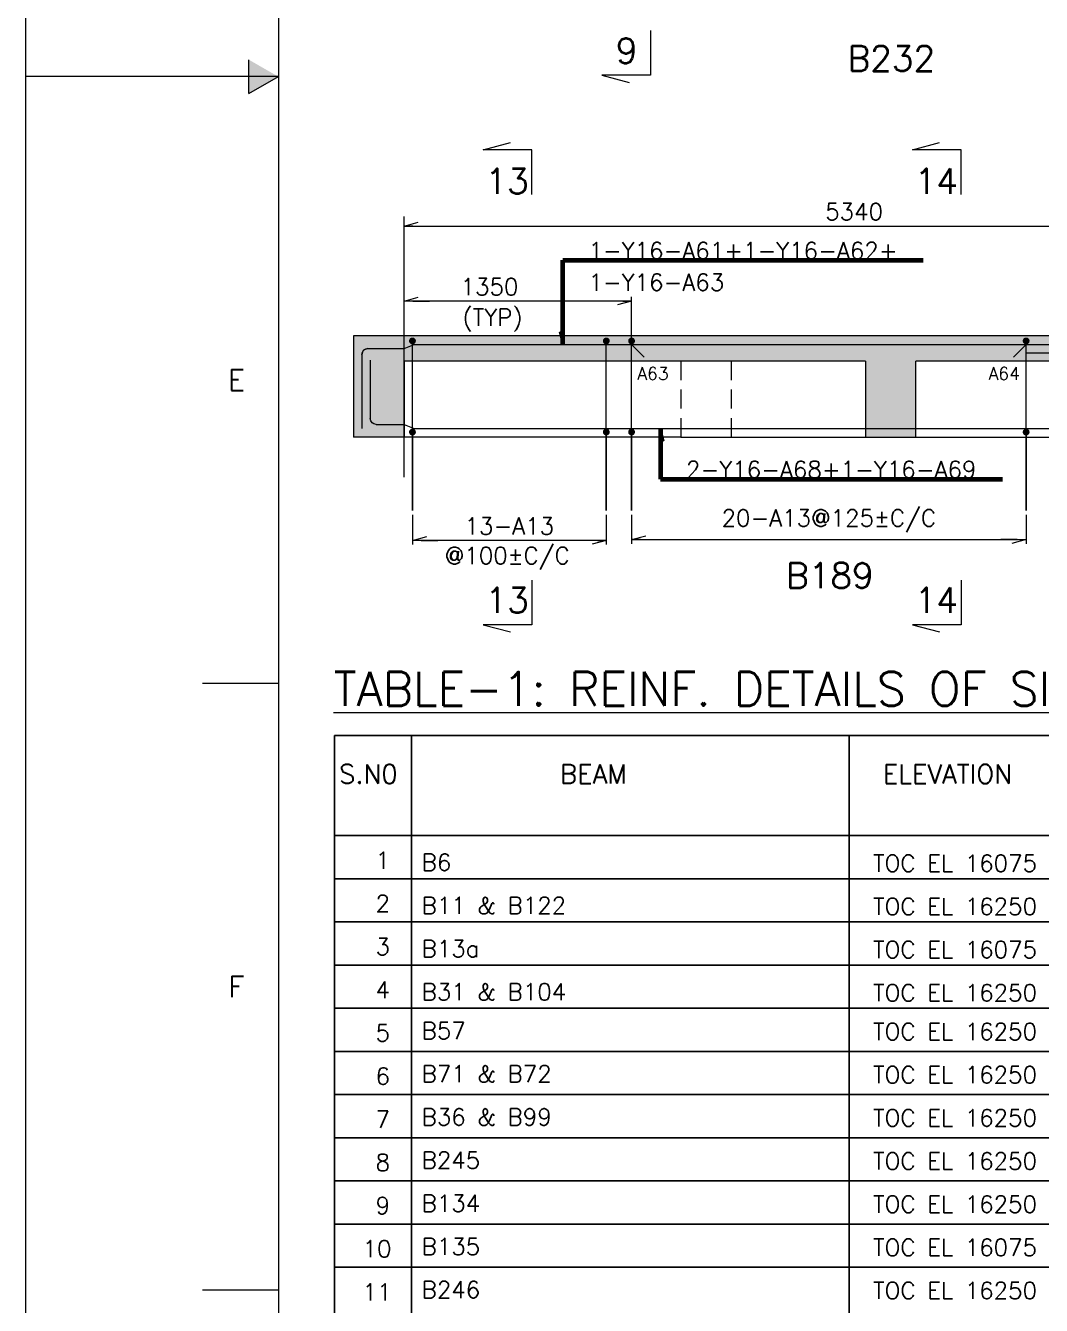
# Model space of a CAD drawing. Extents: x 875770 to 917820, y -160285 to -130585.
# Drawn here: x 875770 to 881797, y -152725 to -145132 of the extents above; entities that cross this region are included whole.
import ezdxf
from ezdxf.enums import TextEntityAlignment as Align
from ezdxf.lldxf.tags import DXFTag

# ---------------------------------------------------------------- set-up
doc = ezdxf.new("R2010")
doc.units = 0
doc.header["$LTSCALE"] = 450
doc.header["$MEASUREMENT"] = 0
doc.header["$PDMODE"] = 34
doc.header["$PDSIZE"] = 75
for name, pattern in [('( Hidden )', [0.375, 0.25, -0.125]), ('0', [0]), ('CENTER2', [1.125, 0.75, -0.125, 0.125, -0.125])]:
    doc.linetypes.add(name, pattern=pattern)
for name, color, linetype, lineweight in [('2MM', 2, 'Continuous', 0), ('CIVIL', 3, 'Continuous', 0), ('CIVIL-GRID_NO_', 6, 'Continuous', 0), ('CIVILSHADE', 25, 'Continuous', 0), ('CVELE', 4, 'Continuous', 0), ('CVTEXT', 3, 'Continuous', 0), ('CVTXT', 3, 'Continuous', 0), ('DIM', 2, 'Continuous', 0), ('GRID', 8, 'CENTER2', 0), ('LOGO', 7, 'Continuous', 0), ('MULLION', 4, 'Continuous', 0), ('REINFORCEMENT', 6, 'Continuous', 0), ('TEMPLATE', 7, 'Continuous', 0), ('TEXT', 3, 'Continuous', 0)]:
    doc.layers.add(name, color=color, linetype=linetype, lineweight=lineweight)
doc.styles.add('ROAMNS', font='romans.shx', dxfattribs={"width": 0.8})
doc.styles.add('ROMANS', font='romans.shx', dxfattribs={"height": 150})
doc.styles.add('ROMANS_0', font='romans.shx')
doc.styles.get("Standard").update_dxf_attribs({"font": 'romans.shx'})
tags = doc.linetypes.add('( Dot )', pattern=[0.251, 0.001, -0.25]).pattern_tags.tags
tags[6:7] = [DXFTag(74, 4), DXFTag(75, 0), DXFTag(340, '0'), DXFTag(46, 1.0), DXFTag(50, 0.0), DXFTag(44, 0.0), DXFTag(45, 0.0)]
tags[4:5] = [DXFTag(74, 4), DXFTag(75, 0), DXFTag(340, '0'), DXFTag(46, 1.0), DXFTag(50, 0.0), DXFTag(44, 0.0), DXFTag(45, 0.0)]
tags = doc.linetypes.add('ACAD_ISO10W100', pattern=[18.5, 12, -3, 0.5, -3]).pattern_tags.tags
tags[10:11] = [DXFTag(74, 4), DXFTag(75, 0), DXFTag(340, '0'), DXFTag(46, 1.0), DXFTag(50, 0.0), DXFTag(44, 0.0), DXFTag(45, 0.0)]
tags[8:9] = [DXFTag(74, 4), DXFTag(75, 0), DXFTag(340, '0'), DXFTag(46, 1.0), DXFTag(50, 0.0), DXFTag(44, 0.0), DXFTag(45, 0.0)]
tags[6:7] = [DXFTag(74, 4), DXFTag(75, 0), DXFTag(340, '0'), DXFTag(46, 1.0), DXFTag(50, 0.0), DXFTag(44, 0.0), DXFTag(45, 0.0)]
tags[4:5] = [DXFTag(74, 4), DXFTag(75, 0), DXFTag(340, '0'), DXFTag(46, 1.0), DXFTag(50, 0.0), DXFTag(44, 0.0), DXFTag(45, 0.0)]
doc.dimstyles.new('CIVIL', dxfattribs={"dimtxt": 100, "dimasz": 0.31, "dimexe": 25, "dimexo": 25, "dimgap": 50, "dimtad": 1, "dimdec": 0, "dimlfac": 0.5, "dimzin": 0, "dimdsep": 46, "dimtxsty": 'ROMANS_0', "dimblk": 'TICK', "dimcen": 0.06, "dimclrd": 2, "dimclre": 2, "dimclrt": 3, "dimadec": 0, "dimazin": 0, "dimtfac": 1, "dimtdec": 0, "dimtofl": 0, "dimtmove": 0, "dimatfit": 3, "dimldrblk": 'TICK', "dimfxl": 1, "dimtolj": 1, "dimtzin": 0, "dimlwd": -1, "dimlwe": -1, "dimarcsym": 0})
doc.dimstyles.new('CIVIL_100', dxfattribs={"dimtxt": 100, "dimasz": 0.35, "dimexe": 25, "dimexo": 25, "dimgap": 35, "dimtad": 1, "dimdec": 0, "dimzin": 0, "dimdsep": 46, "dimtxsty": 'ROMANS_0', "dimblk": 'TICK', "dimcen": 0.5, "dimclrd": 256, "dimclre": 2, "dimclrt": 3, "dimadec": 0, "dimazin": 0, "dimtfac": 1, "dimtdec": 0, "dimtofl": 0, "dimtmove": 0, "dimatfit": 3, "dimldrblk": 'TICK', "dimfxl": 1, "dimtolj": 1, "dimtzin": 0, "dimlwd": -1, "dimlwe": -1, "dimarcsym": 0})

# ---------------------------------------------------------------- blocks, each defined once
blk = doc.blocks.new('*U82')
at = {"layer": 'TEMPLATE'}
blk.add_hatch(color=25, dxfattribs=at).paths.add_polyline_path([(-29550, -150), (-29550, 150), (-29288, 0)])
at = {"layer": 'TEMPLATE', "color": 2, "linetype": '0'}
for p, q in [((-31538, 22275), (-31538, -22275)), ((-29288, -5400), (-29962, -5400)), ((-29288, -10800), (-29962, -10800)), ((-29288, -10800), (-29962, -10800))]:
    blk.add_line(p, q, dxfattribs=at)
at = {"layer": 'TEMPLATE', "color": 6, "linetype": '0'}
blk.add_line((-29288, 21525), (-29288, -21525), dxfattribs=at)
at = {"layer": 'TEMPLATE', "color": 25}
for p, q in [((-29550, -150), (-29550, 150)), ((-29288, 0), (-31538, 0)), ((-29550, 0), (-31538, 0)), ((-29288, 0), (-29962, 0)), ((-29550, -150), (-29288, 0))]:
    blk.add_line(p, q, dxfattribs=at)
at = {"layer": 'TEMPLATE', "color": 4, "linetype": '0', "style": 'ROMANS'}
for s, p in [('E', (-29662, -2700)), ('F', (-29662, -8100))]:
    blk.add_text(s, height=188, dxfattribs=at).set_placement(p, align=Align.MIDDLE_CENTER)
blk = doc.blocks.new('TICK')
at = {"color": 2, "ltscale": 0.4}
blk.add_line((-150, 0), (-429, 0), dxfattribs=at)
at = {"color": 3, "linetype": 'ByBlock'}
for p, q in [((0, 0), (-241, -65)), ((-150, 0), (0, 0))]:
    blk.add_line(p, q, dxfattribs=at)
blk = doc.blocks.new('*D294')
at = {"layer": 'DEFPOINTS', "color": 0, "linetype": 'Continuous', "transparency": 16777216}
for p in [(883355.3, -146320.8), (878015.2, -146396.3), (883355.3, -146396.3)]:
    blk.add_point(p, dxfattribs=at)
at = {"layer": 'DIM', "color": 2, "linetype": 'Continuous', "transparency": 16777216}
for p, q in [((878015.2, -146371.3), (878015.2, -146295.8)), ((883355.3, -146371.3), (883355.3, -146295.8))]:
    blk.add_line(p, q, dxfattribs=at)
at = {"layer": 'DIM', "color": 0, "linetype": 'Continuous', "transparency": 16777216}
blk.add_line((878015.5, -146320.8), (883355, -146320.8), dxfattribs=at)
at = {"layer": 'DIM', "color": 0, "linetype": 'Continuous', "transparency": 16777216, "xscale": 0.3499999999999651, "yscale": 0.3499999999999651, "zscale": 0.3499999999999651, "rotation": 180}
blk.add_blockref('TICK', (878015.2, -146320.8), dxfattribs=at)
at = {"layer": 'DIM', "color": 0, "linetype": 'Continuous', "transparency": 16777216, "xscale": 0.3499999999999651, "yscale": 0.3499999999999651, "zscale": 0.3499999999999651}
blk.add_blockref('TICK', (883355.3, -146320.8), dxfattribs=at)
at = {"layer": 'DIM', "color": 3, "linetype": 'Continuous', "transparency": 16777216, "insert": (880685.2, -146235.8), "char_height": 100, "attachment_point": 5, "style": 'ROMANS_0'}
blk.add_mtext('\\A1;5340', dxfattribs=at)
blk = doc.blocks.new('*D296')
at = {"layer": 'DEFPOINTS', "color": 0, "linetype": 'ByBlock', "transparency": 16777216}
for p in [(879365.2, -148008.6), (881706, -148008.6), (881706, -148181.2)]:
    blk.add_point(p, dxfattribs=at)
at = {"layer": 'DIM', "color": 2, "linetype": 'ByBlock', "transparency": 16777216}
for p, q in [((879365.2, -148033.6), (879365.2, -148206.2)), ((881706, -148033.6), (881706, -148206.2))]:
    blk.add_line(p, q, dxfattribs=at)
at = {"layer": 'DIM', "color": 0, "linetype": 'ByBlock', "transparency": 16777216}
blk.add_line((879365.5, -148181.2), (881705.6, -148181.2), dxfattribs=at)
at = {"layer": 'DIM', "color": 0, "linetype": 'ByBlock', "transparency": 16777216, "xscale": 0.349999999999965, "yscale": 0.349999999999965, "zscale": 0.349999999999965, "rotation": 180}
blk.add_blockref('TICK', (879365.2, -148181.2), dxfattribs=at)
at = {"layer": 'DIM', "color": 0, "linetype": 'ByBlock', "transparency": 16777216, "xscale": 0.349999999999965, "yscale": 0.349999999999965, "zscale": 0.349999999999965}
blk.add_blockref('TICK', (881706, -148181.2), dxfattribs=at)
blk = doc.blocks.new('*D300')
at = {"layer": 'DEFPOINTS', "color": 0, "linetype": 'ByBlock', "transparency": 16777216}
for p in [(878065.2, -148008.6), (879215.2, -148008.6), (878065.2, -148186.3)]:
    blk.add_point(p, dxfattribs=at)
at = {"layer": 'DIM', "color": 2, "linetype": 'ByBlock', "transparency": 16777216}
for p, q in [((878065.2, -148033.6), (878065.2, -148211.3)), ((879215.2, -148033.6), (879215.2, -148211.3))]:
    blk.add_line(p, q, dxfattribs=at)
at = {"layer": 'DIM', "color": 0, "linetype": 'ByBlock', "transparency": 16777216}
blk.add_line((879214.8, -148186.3), (878065.5, -148186.3), dxfattribs=at)
at = {"layer": 'DIM', "color": 0, "linetype": 'ByBlock', "transparency": 16777216, "xscale": 0.349999999999965, "yscale": 0.349999999999965, "zscale": 0.349999999999965, "rotation": 180}
blk.add_blockref('TICK', (878065.2, -148186.3), dxfattribs=at)
at = {"layer": 'DIM', "color": 0, "linetype": 'ByBlock', "transparency": 16777216, "xscale": 0.349999999999965, "yscale": 0.349999999999965, "zscale": 0.349999999999965}
blk.add_blockref('TICK', (879215.2, -148186.3), dxfattribs=at)
blk = doc.blocks.new('*D312')
at = {"layer": 'DEFPOINTS', "color": 0, "linetype": 'Continuous', "transparency": 16777216}
for p in [(878015.2, -146766.1), (878015.2, -146973.1), (879365.2, -147023.1)]:
    blk.add_point(p, dxfattribs=at)
at = {"layer": 'DIM', "color": 2, "linetype": 'Continuous', "transparency": 16777216}
for p, q in [((878015.2, -146948.1), (878015.2, -146741.1)), ((879365.2, -146998.1), (879365.2, -146741.1))]:
    blk.add_line(p, q, dxfattribs=at)
at = {"layer": 'DIM', "color": 0, "linetype": 'Continuous', "transparency": 16777216}
blk.add_line((879364.8, -146766.1), (878015.5, -146766.1), dxfattribs=at)
at = {"layer": 'DIM', "color": 0, "linetype": 'Continuous', "transparency": 16777216, "xscale": 0.3499999999999651, "yscale": 0.3499999999999651, "zscale": 0.3499999999999651, "rotation": 180}
blk.add_blockref('TICK', (878015.2, -146766.1), dxfattribs=at)
at = {"layer": 'DIM', "color": 0, "linetype": 'Continuous', "transparency": 16777216, "xscale": 0.3499999999999651, "yscale": 0.3499999999999651, "zscale": 0.3499999999999651}
blk.add_blockref('TICK', (879365.2, -146766.1), dxfattribs=at)
at = {"layer": 'DIM', "color": 3, "linetype": 'Continuous', "transparency": 16777216, "insert": (878522.5, -146681.1), "char_height": 100, "attachment_point": 5, "style": 'ROMANS_0'}
blk.add_mtext('\\A1;1350', dxfattribs=at)

msp = doc.modelspace()

# ---------------------------------------------------------------- hatches: boundary and pattern name
at = {"layer": 'CIVILSHADE', "ltscale": 0.2}
msp.add_hatch(color=25, dxfattribs=at).paths.add_polyline_path([(877715.17, -147573.08), (877715.17, -146973.08), (883505.3, -146973.08), (883505.3, -147573.08), (883205.3, -147573.08), (883205.3, -147123.08), (881052.03, -147123.08), (881052.03, -147573.08), (880752.03, -147573.08), (880752.03, -147123.08), (878015.17, -147123.08), (878015.17, -147573.08)])

# ---------------------------------------------------------------- linework, layer by layer
at = {"color": 1, "linetype": '( Dot )', "ltscale": 0.5}
for p, q in [((878065.17, -147543.36), (878065.17, -148008.6)), ((879215.17, -147543.36), (879215.17, -148008.6)), ((879365.17, -147543.36), (879365.17, -148008.6)), ((881705.96, -147543.36), (881705.96, -148008.6))]:
    msp.add_line(p, q, dxfattribs=at)
at = {"layer": '2MM', "color": 6, "lineweight": -2, "ltscale": 0.5}
for p in [(877603.67, -149344.21), (877603.67, -149568.21)]:
    msp.add_line(p, (877603.67, -156129.79), dxfattribs=at)
at = {"layer": '2MM', "color": 2, "lineweight": -2, "ltscale": 0.5}
for p, q in [((878059.76, -156129.79), (878059.76, -149344.21)), ((878059.76, -156129.79), (878059.76, -149344.21)), ((880656.1, -156129.79), (880656.1, -149344.21)), ((878059.76, -156129.79), (878059.76, -149568.21)), ((878059.76, -156129.79), (878059.76, -149568.21))]:
    msp.add_line(p, q, dxfattribs=at)
at = {"layer": 'CIVIL', "color": 3, "ltscale": 0.666667}
for p, q in [((883505.3, -146973.08), (877715.17, -146973.08)), ((877715.17, -146973.08), (877715.17, -147573.08)), ((878015.17, -147123.08), (878015.17, -147573.08)), ((878015.17, -147573.08), (877715.17, -147573.08)), ((879657.51, -147573.08), (878015.17, -147573.08)), ((879657.51, -147573.08), (883055.96, -147573.08))]:
    msp.add_line(p, q, dxfattribs=at)
at = {"layer": 'CIVIL', "color": 3, "linetype": 'Continuous'}
for p, q in [((880752.03, -147123.08), (878015.17, -147123.08)), ((883205.3, -147123.08), (881052.03, -147123.08))]:
    msp.add_line(p, q, dxfattribs=at)
at = {"layer": 'CIVIL', "color": 3, "linetype": '( Hidden )'}
msp.add_lwpolyline([(879657.51, -147123.08), (879657.51, -147573.08), (879957.51, -147573.08), (879957.51, -147123.08)], dxfattribs=at)
at = {"layer": 'CIVIL', "color": 3, "linetype": 'Continuous', "ltscale": 0.666667, "flags": 128}
msp.add_lwpolyline([(880752.03, -147123.08), (880752.03, -147573.08), (881052.03, -147573.08), (881052.03, -147123.08)], dxfattribs=at)
at = {"layer": 'CVELE', "color": 6, "ltscale": 0.5, "flags": 128}
for points in [[(879477.4, -145161.13), (879477.4, -145425.58), (879189.3, -145425.58), (879350.29, -145468.71)], [(878773.43, -146133.05), (878773.43, -145868.61), (878485.33, -145868.61), (878646.31, -145825.47)], [(881319.61, -146133.05), (881319.61, -145868.61), (881031.51, -145868.61), (881192.49, -145825.47)], [(878773.43, -148421.75), (878773.43, -148686.2), (878485.33, -148686.2), (878646.31, -148729.33)], [(881319.61, -148421.75), (881319.61, -148686.2), (881031.51, -148686.2), (881192.49, -148729.33)]]:
    msp.add_lwpolyline(points, dxfattribs=at)
at = {"layer": 'CVTXT', "color": 6, "lineweight": -2, "ltscale": 0.5}
for p, q in [((877603.67, -149344.21), (895111.92, -149344.21)), ((877603.67, -149937.97), (895111.92, -149937.97))]:
    msp.add_line(p, q, dxfattribs=at)
at = {"layer": 'CVTXT', "color": 1, "lineweight": -2, "ltscale": 0.5}
for p, q in [((877603.67, -150194.08), (895111.92, -150194.08)), ((877603.67, -150194.08), (895111.92, -150194.08)), ((877603.67, -150450.18), (895111.92, -150450.18)), ((877603.67, -150706.28), (895111.92, -150706.28)), ((877603.67, -150962.38), (895111.92, -150962.38)), ((877603.67, -151218.48), (895111.92, -151218.48)), ((877603.67, -151474.58), (895111.92, -151474.58)), ((877603.67, -151730.69), (895111.92, -151730.69)), ((877603.67, -151986.79), (895111.92, -151986.79)), ((877603.67, -152242.89), (895111.92, -152242.89)), ((877603.67, -152498.99), (895111.92, -152498.99))]:
    msp.add_line(p, q, dxfattribs=at)
at = {"layer": 'GRID', "color": 8, "linetype": 'ACAD_ISO10W100', "ltscale": 0.05}
msp.add_line((878015.17, -147810.49), (878015.17, -146264.55), dxfattribs=at)
at = {"layer": 'REINFORCEMENT', "linetype": 'ByBlock'}
for p, q in [((878065.17, -147543.36), (878065.17, -147002.79)), ((879215.17, -147543.36), (879215.17, -147002.79)), ((879365.17, -147543.36), (879365.17, -147002.79)), ((881705.96, -147543.36), (881705.96, -147002.79)), ((877800.17, -147048.19), (878015.17, -147048.19)), ((878015.17, -147048.19), (878075.44, -147023.08)), ((878075.44, -147023.08), (895834.58, -147023.08)), ((879365.17, -147023.08), (879440.17, -147098.08)), ((881705.96, -147023.08), (881630.96, -147098.08)), ((881705.96, -147073.08), (887165.96, -147073.08)), ((877850.17, -147497.96), (878015.17, -147497.96)), ((878015.17, -147497.96), (878075.44, -147523.08)), ((878075.44, -147523.08), (895834.58, -147523.08))]:
    msp.add_line(p, q, dxfattribs=at)
at = {"layer": 'REINFORCEMENT', "ltscale": 0.5}
for p, q in [((877765.17, -147083.19), (877765.17, -147523.08)), ((877815.17, -147116.17), (877815.17, -147462.96))]:
    msp.add_line(p, q, dxfattribs=at)
at = {"layer": 'REINFORCEMENT', "ltscale": 0.125, "const_width": 20.25, "flags": 128}
for points in [[(878055.04, -147002.79, 1), (878075.29, -147002.79, 1), (878055.04, -147002.79)], [(879205.04, -147002.79, 1), (879225.29, -147002.79, 1), (879205.04, -147002.79)], [(879355.04, -147002.79, 1), (879375.29, -147002.79, 1), (879355.04, -147002.79)], [(881716.08, -147002.79, -1), (881695.83, -147002.79, -1), (881716.08, -147002.79)], [(878055.04, -147543.36, -1), (878075.29, -147543.36, -1), (878055.04, -147543.36)], [(879205.04, -147543.36, -1), (879225.29, -147543.36, -1), (879205.04, -147543.36)], [(879355.04, -147543.36, -1), (879375.29, -147543.36, -1), (879355.04, -147543.36)], [(881716.08, -147543.36, 1), (881695.83, -147543.36, 1), (881716.08, -147543.36)]]:
    msp.add_lwpolyline(points, format="xyb", dxfattribs=at)
at = {"layer": 'REINFORCEMENT', "linetype": 'ByBlock'}
msp.add_arc((877800.17, -147083.19), 35, 90, 180, dxfattribs=at)
at = {"layer": 'REINFORCEMENT', "linetype": 'ByBlock', "extrusion": (0, 0, -1)}
for centre, start, end in [((-877800.17, -147083.19), 0, 90), ((-877850.17, -147462.96), 270, 0)]:
    msp.add_arc(centre, 35, start, end, dxfattribs=at)

# ---------------------------------------------------------------- block references
at = {"layer": 'DIM', "ltscale": 0.666667, "xscale": 0.6666666666666, "yscale": 0.6666666666666, "zscale": 0.6666666666666}
msp.add_blockref('*U82', (896795.06, -145434.56, 25), dxfattribs=at)

# ---------------------------------------------------------------- texts
at = {"layer": 'CIVIL-GRID_NO_', "color": 6, "char_height": 150, "line_spacing_factor": 0.671999}
for s, insert, attachment_point in [('9', (879271.45, -145205.67), 1), ('13', (878497.59, -146129.61), 7), ('14', (881043.77, -146129.61), 7), ('13', (878497.59, -148466.29), 1), ('14', (881043.77, -148466.29), 1)]:
    msp.add_mtext(s, dxfattribs=dict(at, insert=insert, attachment_point=attachment_point))
at = {"layer": 'CVTEXT', "color": 3, "lineweight": -2, "style": 'ROMANS'}
for s, p in [('1', (877888.81, -150134.39)), ('TOC EL 16075', (881283.78, -150152.04)), ('2', (877888.81, -150390.5)), ('TOC EL 16250', (881283.78, -150408.15)), ('3', (877888.81, -150646.6)), ('TOC EL 16075', (881283.78, -150664.25)), ('4', (877888.81, -150902.7)), ('TOC EL 16250', (881283.78, -150920.35)), ('5', (877888.81, -151158.8)), ('TOC EL 16250', (881283.78, -151150.6)), ('6', (877888.81, -151414.9)), ('TOC EL 16250', (881283.78, -151406.7)), ('TOC EL 16250', (881283.78, -151662.8)), ('7', (877888.81, -151671)), ('8', (877888.81, -151927.11)), ('TOC EL 16250', (881283.78, -151918.91)), ('9', (877888.81, -152183.21)), ('TOC EL 16250', (881283.78, -152175.01)), ('10', (877855.33, -152439.31)), ('TOC EL 16075', (881283.78, -152431.11)), ('11', (877855.33, -152695.41)), ('TOC EL 16250', (881283.78, -152687.21))]:
    msp.add_text(s, height=100, dxfattribs=at).set_placement(p, align=Align.CENTER)
for s, p in [('B6', (878119.89, -150146.55)), ('B11 & B122', (878119.89, -150402.65)), ('B13a', (878119.89, -150658.76)), ('B31 & B104', (878119.89, -150914.86)), ('B57', (878119.89, -151145.11)), ('B71 & B72', (878119.89, -151401.21)), ('B36 & B99', (878119.89, -151657.31)), ('B245', (878119.89, -151913.41)), ('B134', (878119.89, -152169.51)), ('B135', (878119.89, -152425.62)), ('B246', (878119.89, -152681.72))]:
    msp.add_text(s, height=100, dxfattribs=at).set_placement(p)
at = {"layer": 'CVTXT', "color": 6, "lineweight": -2, "style": 'ROAMNS'}
for s, p in [('S.N0', (877629.94, -149628.13)), ('BEAM ', (878940.73, -149628.13)), ('ELEVATION', (880855.49, -149628.13))]:
    msp.add_text(s, height=112.5, dxfattribs=at).set_placement(p)
at = {"layer": 'DIM', "color": 3, "linetype": 'ByBlock', "char_height": 100, "attachment_point": 5, "style": 'ROMANS_0'}
for s, insert in [('\\A1;20-A13@125±C/C', (880535.56, -148070)), ('\\A1;13-A13', (878640.17, -148101.25))]:
    msp.add_mtext(s, dxfattribs=dict(at, insert=insert))
at = {"layer": 'LOGO', "color": 6, "linetype": '0', "style": 'ROMANS'}
msp.add_text('%%uTABLE-1: REINF. DETAILS OF SINGLE SPAN BEAMS%%U', height=200, dxfattribs=at).set_placement((877597.44, -149167.01))
at = {"layer": 'MULLION', "color": 3}
for s, insert, char_height, attachment_point, line_spacing_factor in [('1-Y16-A61+1-Y16-A62+', (879109.16, -146517.17), 100, 7, 0.8), ('1-Y16-A63', (879109.16, -146704.62), 100, 7, 0.8), ('(TYP)', (878362.89, -146946.37), 100, 7, 0.8), ('A63', (879398.61, -147158.56), 75, 1, 1.066666), ('A64', (881668.94, -147158.56), 75, 3, 1.066666), ('2-Y16-A68+1-Y16-A69', (879688.46, -147815.81), 100, 7, 0.8), ('@100±C/C', (878257.22, -148359.78), 100, 7, 0.8)]:
    msp.add_mtext(s, dxfattribs=dict(at, insert=insert, char_height=char_height, attachment_point=attachment_point, line_spacing_factor=line_spacing_factor))
at = {"layer": 'TEXT', "color": 6, "char_height": 150, "attachment_point": 7, "line_spacing_factor": 0.8, "style": 'ROMANS'}
for s, insert in [('B232', (880645.39, -145401.36)), ('B189', (880280.88, -148469.39))]:
    msp.add_mtext(s, dxfattribs=dict(at, insert=insert))

# ---------------------------------------------------------------- dimensions: what is measured, and where the dimension line sits
at = {"layer": 'DIM', "linetype": 'Continuous'}
dim = msp.add_linear_dim(base=(883355.3, -146320.78), p1=(878015.17, -146396.33), p2=(883355.3, -146396.33), dimstyle='CIVIL_100', override={"dimtxt": 100, "dimasz": 0.35, "dimexe": 25, "dimexo": 25, "dimgap": 35, "dimcen": 0.5, "dimclrd": 0, "dimlwe": 65535}, dxfattribs=at)
dim.commit()
dim.dimension.update_dxf_attribs({"geometry": '*D294', "text_midpoint": (880685.24, -146235.78)})
dim = msp.add_linear_dim(base=(878015.17, -146766.13), p1=(879365.17, -147023.08), p2=(878015.17, -146973.08), angle=180, dimstyle='CIVIL_100', override={"dimtxt": 100, "dimasz": 0.35, "dimexe": 25, "dimexo": 25, "dimgap": 35, "dimcen": 0.5, "dimclrd": 0, "dimlwe": 65535}, dxfattribs=at)
dim.commit()
dim.dimension.update_dxf_attribs({"geometry": '*D312', "text_midpoint": (878522.51, -146766.13), "dimtype": 160})
at = {"layer": 'DIM', "linetype": 'ByBlock'}
dim = msp.add_linear_dim(base=(878065.17, -148186.25), p1=(879215.17, -148008.6), p2=(878065.17, -148008.6), angle=180, text=' ', dimstyle='CIVIL_100', override={"dimtxt": 100, "dimasz": 0.35, "dimexe": 25, "dimexo": 25, "dimgap": 35, "dimcen": 0.5, "dimclrd": 0, "dimlwe": 65535}, dxfattribs=at)
dim.commit()
dim.dimension.update_dxf_attribs({"geometry": '*D300', "text_midpoint": (878640.17, -148186.25)})
dim = msp.add_linear_dim(base=(881705.96, -148181.19), p1=(879365.17, -148008.6), p2=(881705.96, -148008.6), text=' ', dimstyle='CIVIL_100', override={"dimtxt": 100, "dimasz": 0.35, "dimexe": 25, "dimexo": 25, "dimgap": 35, "dimcen": 0.5, "dimclrd": 0, "dimlwe": 65535}, dxfattribs=at)
dim.commit()
dim.dimension.update_dxf_attribs({"geometry": '*D296', "text_midpoint": (880535.56, -148181.19)})

# ---------------------------------------------------------------- leaders
at = {"layer": 'DIM', "ltscale": 0.4}
for points in [[(878957.7, -147023.08), (878957.7, -146523.63), (881095.49, -146523.63)], [(879537, -147523.08), (879537, -147822.27), (881565.64, -147822.27)]]:
    msp.add_leader(points, dimstyle='CIVIL', override={"dimscale": 1, "dimtxt": 100, "dimasz": 0.31, "dimgap": 50, "dimlfac": 0.75, "dimtxsty": 'ROMANS_0', "dimclrd": 0, "dimldrblk": 'TICK', "dimfxl": 100, "dimlwd": 65534, "dimarcsym": 1}, dxfattribs=at)

doc.saveas('drawing.dxf')
